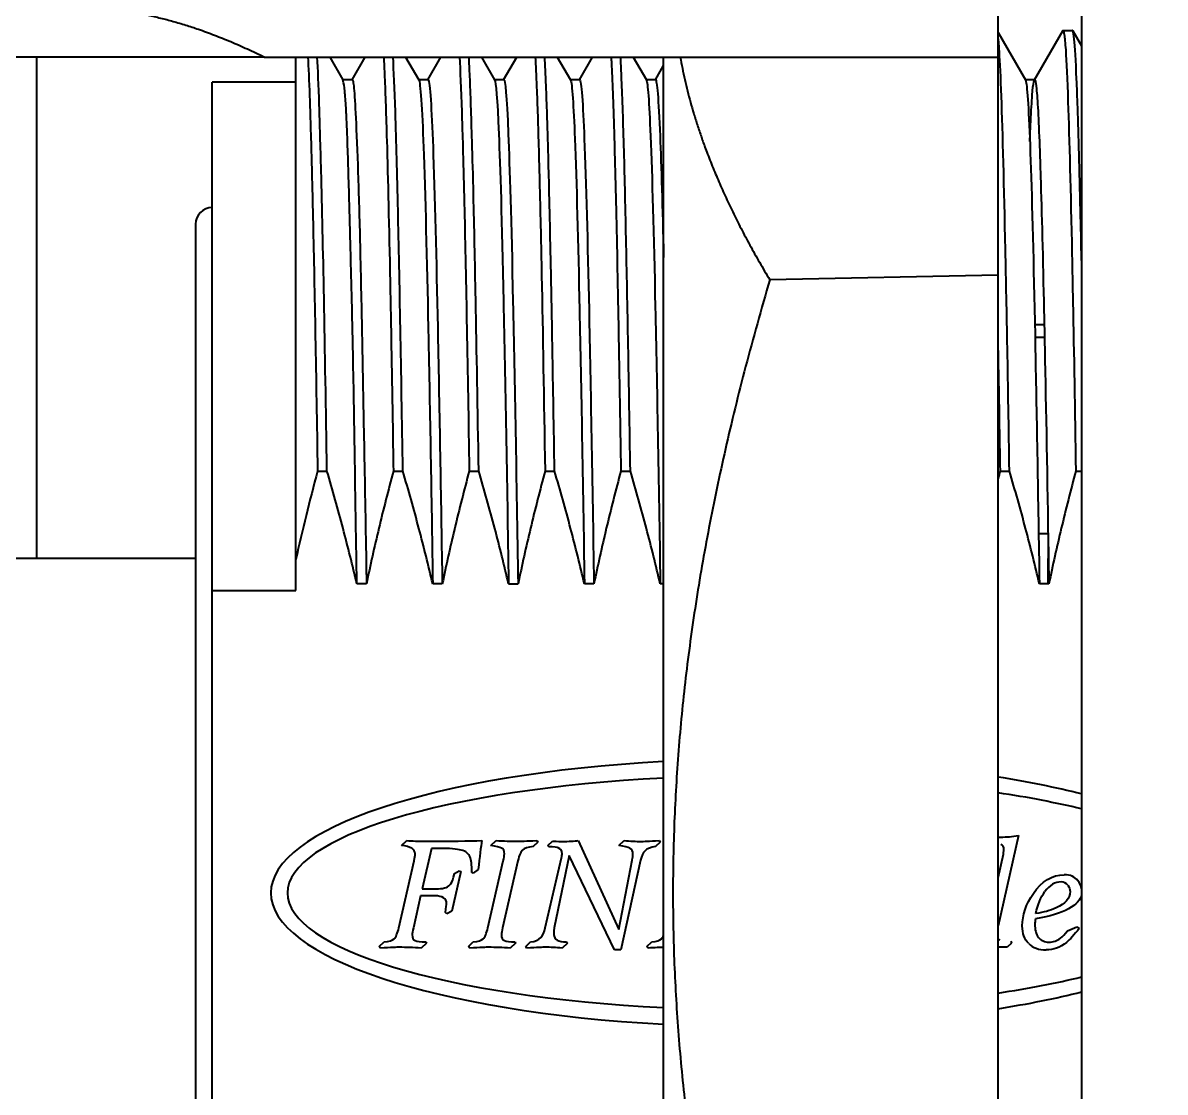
# Model space of a CAD drawing. Header units: millimetres. Extents: x 0 to 5945, y 0 to 4205.
# Drawn here: x 1589.57 to 1603.24, y 304.97 to 317.76 of the extents above; entities that cross this region are included whole.
import ezdxf

# ---------------------------------------------------------------- set-up
doc = ezdxf.new("R2010")
doc.units = ezdxf.units.MM
doc.header["$LTSCALE"] = 5
doc.layers.add('가시적인 것(ISO)', color=3, linetype='Continuous', lineweight=40)
doc.layers.add('해치(ISO)', color=7, linetype='Continuous', lineweight=18)

msp = doc.modelspace()

# ---------------------------------------------------------------- hatches: boundary and pattern name
at = {"layer": '해치(ISO)'}
h = msp.add_hatch(dxfattribs=at)
h.set_pattern_fill('ANSI31', color=256, scale=127, angle=75.0002, style=0)
h.set_pattern_definition([(120.0002, (0, 0), (-13.74813, -7.93754), [])])
h.paths.add_polyline_path([(1602.237, 257.352), (2132.237, 257.352), (2132.237, 827.352), (1602.237, 827.352), (1602.237, 766.852), (1602.237, 707.852), (1602.237, 376.852), (1602.237, 317.852)])
h.paths.add_polyline_path([(1604.237, 259.352), (1604.237, 825.352), (2130.237, 825.352), (2130.237, 259.352)], flags=0)
edge = h.paths.add_edge_path()
edge.add_ellipse((1657.237, 307.352), major_axis=(-4, 0), ratio=1, start_angle=0, end_angle=360)
h.paths.add_polyline_path([(2102.237, 287.352), (2102.237, 797.352), (1632.237, 797.352), (1632.237, 287.352)])
h.paths.add_polyline_path([(1634.237, 289.352), (1634.237, 795.352), (2100.237, 795.352), (2100.237, 289.352)], flags=0)
h = msp.add_hatch(dxfattribs=at)
h.set_pattern_fill('ANSI31', color=256, scale=127, angle=105.0002, style=0)
h.set_pattern_definition([(150.0002, (0, 0), (-7.93744, -13.74819), [])])
edge = h.paths.add_edge_path()
edge.add_line((1589.405, 317.852), (1589.405, 318.852))
edge.add_line((1589.405, 318.852), (1589.405, 320.852))
edge.add_line((1589.405, 320.852), (1589.405, 323.852))
edge.add_line((1589.405, 323.852), (1589.405, 327.202))
edge.add_line((1589.405, 327.202), (1584.432, 327.202))
edge.add_line((1584.432, 327.202), (1584.432, 318.352))
edge.add_spline(control_points=[(1584.432, 318.352), (1584.432, 318.236), (1584.463, 318.102), (1584.564, 317.882), (1584.656, 317.761), (1584.86, 317.58), (1585.012, 317.493), (1585.311, 317.384), (1585.515, 317.352), (1585.688, 317.352)], knot_values=[0, 0, 0, 0, 0.03453, 0.03453, 0.072605, 0.072605, 0.11637, 0.11637, 0.168067, 0.168067, 0.168067, 0.168067], degree=3, periodic=0)
edge.add_line((1585.688, 317.352), (1588.014, 317.352))
edge.add_spline(control_points=[(1588.014, 317.352), (1588.75, 317.715), (1589.405, 317.852)], knot_values=[0, 0, 0, 0.148129, 0.148129, 0.148129], weights=[1, 1.013669, 1], degree=2, periodic=0)
edge = h.paths.add_edge_path()
edge.add_line((1591.069, 376.852), (1591.069, 375.852))
edge.add_line((1591.069, 375.852), (1591.069, 367.502))
edge.add_line((1591.069, 367.502), (1598.237, 367.502))
edge.add_line((1598.237, 367.502), (1598.237, 327.202))
edge.add_line((1598.237, 327.202), (1591.069, 327.202))
edge.add_line((1591.069, 327.202), (1591.069, 323.852))
edge.add_line((1591.069, 323.852), (1591.069, 320.852))
edge.add_line((1591.069, 320.852), (1591.069, 318.852))
edge.add_line((1591.069, 318.852), (1591.069, 317.852))
edge.add_spline(control_points=[(1591.069, 317.852), (1591.723, 317.715), (1592.46, 317.352)], knot_values=[0, 0, 0, 0.148129, 0.148129, 0.148129], weights=[1, 1.013669, 1], degree=2, periodic=0)
edge.add_line((1592.46, 317.352), (1601.237, 317.352))
edge.add_line((1601.237, 317.352), (1601.237, 317.852))
edge.add_line((1601.237, 317.852), (1601.237, 376.852))
edge.add_line((1601.237, 376.852), (1601.237, 377.352))
edge.add_line((1601.237, 377.352), (1592.46, 377.352))
edge.add_spline(control_points=[(1592.46, 377.352), (1591.723, 376.988), (1591.069, 376.852)], knot_values=[0, 0, 0, 0.148129, 0.148129, 0.148129], weights=[1, 1.013669, 1], degree=2, periodic=0)
edge = h.paths.add_edge_path()
edge.add_line((1584.432, 376.352), (1584.432, 367.502))
edge.add_line((1584.432, 367.502), (1589.405, 367.502))
edge.add_line((1589.405, 367.502), (1589.405, 375.852))
edge.add_line((1589.405, 375.852), (1589.405, 376.852))
edge.add_spline(control_points=[(1589.405, 376.852), (1588.75, 376.988), (1588.014, 377.352)], knot_values=[0, 0, 0, 0.148129, 0.148129, 0.148129], weights=[1, 1.013669, 1], degree=2, periodic=0)
edge.add_line((1588.014, 377.352), (1585.688, 377.352))
edge.add_spline(control_points=[(1585.688, 377.352), (1585.525, 377.352), (1585.331, 377.322), (1585.045, 377.225), (1584.897, 377.147), (1584.684, 376.973), (1584.579, 376.847), (1584.466, 376.616), (1584.432, 376.474), (1584.432, 376.352)], knot_values=[-0.16808, -0.16808, -0.16808, -0.16808, -0.119168, -0.119168, -0.077346, -0.077346, -0.036593, -0.036593, 0, 0, 0, 0], degree=3, periodic=0)

# ---------------------------------------------------------------- linework, layer by layer
at = {"layer": '가시적인 것(ISO)'}
for p, q in [((1602.237, 827.352), (1602.237, 257.352)), ((1601.237, 317.352), (1601.237, 377.352)), ((1601.237, 317.647), (1601.565, 317.078)), ((1601.673, 317.081), (1602.012, 317.667)), ((1602.015, 317.67), (1602.129, 317.67)), ((1602.132, 317.667), (1602.237, 317.486)), ((1592.46, 317.352), (1588.014, 317.352)), ((1589.737, 311.352), (1589.737, 317.352)), ((1592.46, 317.352), (1601.237, 317.352)), ((1593.242, 317.352), (1593.4, 317.078)), ((1593.509, 317.081), (1593.665, 317.352)), ((1594.15, 317.352), (1594.308, 317.078)), ((1594.416, 317.081), (1594.573, 317.352)), ((1595.057, 317.352), (1595.215, 317.078)), ((1595.323, 317.081), (1595.479, 317.352)), ((1595.965, 317.352), (1596.123, 317.078)), ((1596.23, 317.081), (1596.387, 317.352)), ((1596.871, 317.352), (1597.03, 317.078)), ((1597.237, 294.881), (1597.237, 317.352)), ((1601.237, 314.742), (1601.237, 317.352)), ((1597.138, 317.081), (1597.237, 317.252)), ((1591.837, 310.97), (1591.837, 317.052)), ((1592.837, 317.052), (1591.837, 317.052)), ((1593.511, 317.081), (1593.398, 317.081)), ((1594.418, 317.081), (1594.306, 317.081)), ((1595.325, 317.081), (1595.214, 317.081)), ((1596.232, 317.081), (1596.121, 317.081)), ((1597.139, 317.081), (1597.028, 317.081)), ((1601.675, 317.081), (1601.564, 317.081)), ((1591.637, 315.352), (1591.637, 299.352)), ((1601.237, 314.742), (1598.506, 314.687)), ((1601.237, 299.961), (1601.237, 314.742)), ((1593.097, 312.399), (1593.209, 312.399)), ((1594.004, 312.399), (1594.117, 312.399)), ((1594.911, 312.399), (1595.025, 312.399)), ((1595.818, 312.399), (1595.932, 312.399)), ((1596.725, 312.399), (1596.839, 312.399)), ((1601.261, 312.399), (1601.374, 312.399)), ((1602.168, 312.399), (1602.237, 312.399)), ((1601.722, 311.652), (1601.836, 311.652)), ((1601.837, 311.6), (1601.837, 311.352)), ((1591.637, 311.352), (1569.737, 311.352)), ((1592.837, 310.97), (1592.837, 311.341)), ((1601.837, 311.048), (1601.837, 311.352)), ((1601.846, 311.048), (1601.732, 311.048)), ((1591.837, 310.97), (1592.837, 310.97)), ((1591.837, 303.734), (1591.837, 310.97)), ((1601.484, 308.039), (1601.237, 306.959)), ((1594.101, 307.919), (1594.164, 307.979)), ((1595.168, 307.919), (1595.232, 307.979)), ((1595.732, 307.96), (1595.674, 307.906)), ((1595.718, 307.979), (1595.732, 307.96)), ((1595.851, 307.919), (1595.906, 307.973)), ((1595.864, 307.904), (1595.851, 307.919)), ((1596.215, 307.979), (1596.699, 306.916)), ((1596.701, 307.919), (1596.763, 307.979)), ((1597.197, 307.96), (1597.141, 307.906)), ((1597.184, 307.979), (1597.197, 307.96)), ((1601.237, 308.02), (1601.272, 308.02)), ((1594.459, 307.884), (1594.348, 307.402)), ((1594.547, 307.884), (1594.459, 307.884)), ((1595.821, 306.936), (1596.014, 307.773)), ((1596.108, 307.8), (1595.927, 306.936)), ((1596.648, 306.67), (1596.108, 307.8)), ((1601.237, 307.533), (1601.301, 307.817)), ((1594.069, 306.936), (1594.251, 307.736)), ((1595.018, 307.631), (1594.958, 307.588)), ((1595.135, 306.936), (1595.319, 307.736)), ((1595.493, 307.736), (1595.31, 306.936)), ((1596.699, 306.916), (1596.86, 307.745)), ((1596.961, 307.745), (1596.724, 306.67)), ((1594.811, 307.607), (1594.703, 307.133)), ((1594.734, 307.583), (1594.791, 307.618)), ((1594.791, 307.618), (1594.811, 307.607)), ((1594.958, 307.588), (1594.941, 307.598)), ((1594.348, 307.402), (1594.543, 307.402)), ((1594.329, 307.317), (1594.244, 306.936)), ((1594.5, 307.317), (1594.329, 307.317)), ((1594.642, 307.101), (1594.627, 307.118)), ((1594.703, 307.133), (1594.642, 307.101)), ((1602.068, 306.897), (1602.179, 306.945)), ((1602.179, 306.945), (1602.209, 306.927)), ((1593.835, 306.711), (1593.893, 306.765)), ((1593.85, 306.692), (1593.835, 306.711)), ((1594.398, 306.751), (1594.335, 306.692)), ((1594.391, 306.765), (1594.398, 306.751)), ((1594.902, 306.711), (1594.96, 306.765)), ((1594.918, 306.692), (1594.902, 306.711)), ((1595.466, 306.751), (1595.402, 306.692)), ((1595.459, 306.765), (1595.466, 306.751)), ((1595.587, 306.711), (1595.645, 306.765)), ((1595.599, 306.692), (1595.587, 306.711)), ((1596.085, 306.751), (1596.022, 306.692)), ((1596.076, 306.765), (1596.085, 306.751)), ((1596.724, 306.67), (1596.648, 306.67)), ((1597.037, 306.711), (1597.095, 306.765)), ((1597.052, 306.692), (1597.037, 306.711)), ((1601.346, 306.702), (1601.237, 306.702)), ((1601.4, 306.751), (1601.346, 306.702)), ((1601.39, 306.776), (1601.4, 306.751))]:
    msp.add_line(p, q, dxfattribs=at)
msp.add_arc((1591.837, 315.352), 0.2, 90, 180, dxfattribs=at)
for centre, major_axis, ratio, start_param, end_param in [((1598.337, 307.352), (5.8, 0), 0.275862, 1.761607, 3.141593), ((1598.337, 307.352), (5.6, 0), 0.25, 1.768511, 3.141593), ((1598.337, 307.352), (5.8, 0), 0.275862, 0.833331, 1.047198), ((1598.337, 307.352), (5.6, 0), 0.25, 0.800388, 1.026452), ((1594.535, 308.532), (1.673, -0.346), 0.264886, 5.195927, 5.37581), ((1595.624, 307.89), (0.357, -0.002), 0.058877, 0.164397, 0.834924), ((1598.195, 307.161), (1.202, -0.668), 0.281541, 2.774317, 3.053167), ((1601.005, 307.607), (-0.283, -0.316), 0.33675, 2.781635, 3.278491), ((1592.899, 307.544), (1.967, 0.288), 0.092459, 0.211605, 0.563426), ((1592.69, 297.419), (-2.21, -10.387), 0.041368, 2.949583, 3.079339), ((1595.023, 307.557), (-0.287, -0.324), 0.35675, 2.758149, 3.230141), ((1595.221, 307.558), (-0.103, -0.285), 0.138248, 2.292143, 2.77686), ((1594.452, 306.565), (1.553, 1.307), 0.170786, 6.140492, 6.381642), ((1595.952, 307.663), (-0.065, -0.173), 0.14488, 2.311234, 2.772807), ((1594.678, 308.329), (-0.009, -0.882), 0.134896, 0.187295, 0.563931), ((1610.131, 267.163), (-8.178, 40.317), 0.068109, 6.269371, 6.345301), ((1601.383, 306.131), (0.653, 1.343), 0.248657, 6.158839, 6.40359), ((1580.742, 277.032), (21.413, 30.502), 0.068585, 6.263075, 6.331297), ((1600.974, 306.872), (1.245, 0.586), 0.383443, 6.169, 6.374302), ((1598.337, 307.352), (5.8, 0), 0.275862, 3.141593, 4.521578), ((1598.337, 307.352), (5.6, 0), 0.25, 3.141593, 4.514675), ((1591.052, 310.893), (3.63, -3.443), 0.157844, 6.118312, 6.303862), ((1592.451, 305.853), (2.176, 1.418), 0.167027, 6.174754, 6.53407), ((1601.704, 307.058), (-0.0234, -0.0868), 0.137739, 4.954207, 5.809114), ((1595.603, 307.452), (0.122, -0.66), 0.310512, 0.226282, 0.617313), ((1594.565, 307.495), (2.659, -0.671), 0.114385, 5.997726, 6.209586), ((1594.696, 327.405), (7.226, -20.629), 0.10014, 6.248123, 6.316145), ((1602.227, 307.294), (-0.281, -0.497), 0.14868, 0.336454, 0.733151), ((1594.662, 306.452), (1.07, -0.142), 0.191719, 1.906304, 2.176769), ((1595.729, 306.452), (1.07, -0.142), 0.191716, 1.906281, 2.176754), ((1596.111, 306.527), (0.657, -0.082), 0.234912, 1.736967, 2.060409), ((1605.778, 312.559), (4.142, 5.839), 0.184742, 3.111028, 3.271888), ((1598.337, 307.352), (5.6, 0), 0.25, 5.256733, 5.482798), ((1598.337, 307.352), (5.8, 0), 0.275862, 5.235988, 5.449854)]:
    msp.add_ellipse(centre, major_axis=major_axis, ratio=ratio, start_param=start_param, end_param=end_param, dxfattribs=at)
for points, weights in [([(1591.069, 317.852), (1591.723, 317.715), (1592.46, 317.352)], [1, 1.01366882581, 1]), ([(1597.435, 317.352), (1597.659, 316.102), (1598.506, 314.687)], [1.33292496035, 1.31253354342, 1.24077700271]), ([(1598.506, 314.687), (1596.351, 307.352), (1598.506, 300.016)], [1.24077700271, 1.4412632765, 1.24077700271])]:
    msp.add_rational_spline(points, weights, degree=2, dxfattribs=at)
for points, knots in [([(1601.374, 312.399), (1601.366, 312.915), (1601.358, 313.405), (1601.342, 314.287), (1601.334, 314.683), (1601.31, 315.817), (1601.295, 316.437), (1601.27, 317.108), (1601.262, 317.287), (1601.248, 317.507), (1601.242, 317.572), (1601.237, 317.614)], [0.000001, 0.000001, 0.000001, 0.000001, 0.1775596, 0.1775596, 0.3411867, 0.3411867, 0.6882875, 0.6882875, 0.8658516, 0.8658516, 0.9871352, 0.9871352, 0.9871352, 0.9871352]), ([(1602.012, 317.667), (1602.013, 317.67), (1602.015, 317.67), (1602.02, 317.669), (1602.025, 317.653), (1602.035, 317.583), (1602.041, 317.521), (1602.056, 317.294), (1602.065, 317.086), (1602.09, 316.367), (1602.106, 315.751), (1602.126, 314.809), (1602.129, 314.617), (1602.145, 313.807), (1602.157, 313.129), (1602.168, 312.399)], [4.31385, 4.31385, 4.31385, 4.31385, 4.341515, 4.341515, 4.439056, 4.439056, 4.558555, 4.558555, 4.761621, 4.761621, 5.100124, 5.100124, 5.182254, 5.182254, 5.433471, 5.433471, 5.433471, 5.433471]), ([(1602.237, 314.919), (1602.232, 315.129), (1602.228, 315.329), (1602.212, 316.004), (1602.201, 316.415), (1602.186, 316.872), (1602.182, 316.987), (1602.168, 317.312), (1602.158, 317.473), (1602.144, 317.616), (1602.139, 317.648), (1602.133, 317.667), (1602.131, 317.67), (1602.129, 317.67)], [0.3222412, 0.3222412, 0.3222412, 0.3222412, 0.4150511, 0.4150511, 0.6534208, 0.6534208, 0.7460289, 0.7460289, 0.9484847, 0.9484847, 1.052104, 1.052104, 1.0942248, 1.0942248, 1.0942248, 1.0942248]), ([(1592.837, 311.341), (1592.837, 312.047), (1592.837, 312.72), (1592.837, 313.966), (1592.837, 314.536), (1592.837, 315.899), (1592.837, 316.551), (1592.837, 317.141), (1592.837, 317.267), (1592.837, 317.351)], [0.000004, 0.000004, 0.000004, 0.000004, 0.22932, 0.22932, 0.460742, 0.460742, 0.856891, 0.856891, 1.022704, 1.022704, 1.022704, 1.022704]), ([(1592.98, 317.352), (1592.987, 317.229), (1592.994, 317.071), (1593.009, 316.665), (1593.016, 316.408), (1593.03, 315.886), (1593.036, 315.638), (1593.052, 314.959), (1593.06, 314.503), (1593.079, 313.506), (1593.088, 312.969), (1593.097, 312.399)], [1.0237573, 1.0237573, 1.0237573, 1.0237573, 1.1734305, 1.1734305, 1.3413473, 1.3413473, 1.4696628, 1.4696628, 1.6648162, 1.6648162, 1.8607312, 1.8607312, 1.8607312, 1.8607312]), ([(1593.209, 312.399), (1593.197, 313.148), (1593.186, 313.842), (1593.163, 315.041), (1593.151, 315.552), (1593.132, 316.29), (1593.124, 316.554), (1593.109, 317.016), (1593.101, 317.208), (1593.093, 317.352)], [0.000001, 0.000001, 0.000001, 0.000001, 0.2578118, 0.2578118, 0.4964857, 0.4964857, 0.6622203, 0.6622203, 0.837272, 0.837272, 0.837272, 0.837272]), ([(1593.887, 317.352), (1593.891, 317.283), (1593.895, 317.204), (1593.908, 316.911), (1593.916, 316.656), (1593.938, 315.891), (1593.951, 315.323), (1593.971, 314.327), (1593.977, 313.972), (1593.991, 313.216), (1593.997, 312.816), (1594.004, 312.399)], [4.5960879, 4.5960879, 4.5960879, 4.5960879, 4.6794026, 4.6794026, 4.8669111, 4.8669111, 5.1482765, 5.1482765, 5.2899094, 5.2899094, 5.4332392, 5.4332392, 5.4332392, 5.4332392]), ([(1594.117, 312.399), (1594.107, 313.006), (1594.098, 313.576), (1594.078, 314.626), (1594.069, 315.104), (1594.052, 315.825), (1594.046, 316.095), (1594.035, 316.465), (1594.031, 316.586), (1594.018, 316.972), (1594.009, 317.191), (1594, 317.352)], [0.000001, 0.000001, 0.000001, 0.000001, 0.2086512, 0.2086512, 0.4166256, 0.4166256, 0.5632822, 0.5632822, 0.6422274, 0.6422274, 0.8369604, 0.8369604, 0.8369604, 0.8369604]), ([(1594.794, 317.352), (1594.803, 317.191), (1594.813, 316.971), (1594.825, 316.584), (1594.829, 316.463), (1594.839, 316.095), (1594.846, 315.827), (1594.863, 315.108), (1594.872, 314.63), (1594.892, 313.578), (1594.902, 313.007), (1594.911, 312.399)], [2.1993535, 2.1993535, 2.1993535, 2.1993535, 2.394561, 2.394561, 2.4734645, 2.4734645, 2.6188598, 2.6188598, 2.8272445, 2.8272445, 3.0363189, 3.0363189, 3.0363189, 3.0363189]), ([(1595.025, 312.399), (1595.013, 313.143), (1595, 313.832), (1594.98, 314.909), (1594.971, 315.326), (1594.957, 315.933), (1594.951, 316.149), (1594.936, 316.655), (1594.928, 316.914), (1594.915, 317.206), (1594.911, 317.284), (1594.908, 317.352)], [0.000001, 0.000001, 0.000001, 0.000001, 0.2559486, 0.2559486, 0.445259, 0.445259, 0.5654299, 0.5654299, 0.7548533, 0.7548533, 0.8370383, 0.8370383, 0.8370383, 0.8370383]), ([(1595.701, 317.352), (1595.707, 317.253), (1595.712, 317.133), (1595.726, 316.784), (1595.734, 316.532), (1595.748, 316.016), (1595.754, 315.771), (1595.766, 315.265), (1595.772, 315.009), (1595.791, 314.048), (1595.804, 313.261), (1595.818, 312.399)], [4.5961894, 4.5961894, 4.5961894, 4.5961894, 4.7159522, 4.7159522, 4.8895285, 4.8895285, 5.0204662, 5.0204662, 5.1370735, 5.1370735, 5.4334512, 5.4334512, 5.4334512, 5.4334512]), ([(1595.932, 312.399), (1595.923, 312.915), (1595.915, 313.405), (1595.902, 314.15), (1595.897, 314.423), (1595.882, 315.146), (1595.873, 315.563), (1595.857, 316.201), (1595.85, 316.444), (1595.839, 316.785), (1595.835, 316.903), (1595.825, 317.143), (1595.82, 317.258), (1595.814, 317.352)], [0.000001, 0.000001, 0.000001, 0.000001, 0.1775623, 0.1775623, 0.2880686, 0.2880686, 0.4855654, 0.4855654, 0.63237, 0.63237, 0.7224337, 0.7224337, 0.8368353, 0.8368353, 0.8368353, 0.8368353]), ([(1596.609, 317.352), (1596.61, 317.33), (1596.611, 317.306), (1596.623, 317.082), (1596.633, 316.805), (1596.65, 316.232), (1596.657, 315.978), (1596.674, 315.265), (1596.684, 314.774), (1596.699, 313.951), (1596.704, 313.661), (1596.715, 313.05), (1596.72, 312.73), (1596.725, 312.399)], [4.5955767, 4.5955767, 4.5955767, 4.5955767, 4.6223241, 4.6223241, 4.8439406, 4.8439406, 4.9877627, 4.9877627, 5.2071397, 5.2071397, 5.3186089, 5.3186089, 5.4324693, 5.4324693, 5.4324693, 5.4324693]), ([(1596.839, 312.399), (1596.83, 312.927), (1596.822, 313.428), (1596.805, 314.36), (1596.796, 314.79), (1596.779, 315.598), (1596.771, 315.969), (1596.752, 316.628), (1596.742, 316.908), (1596.729, 317.211), (1596.725, 317.286), (1596.722, 317.352)], [0.000001, 0.000001, 0.000001, 0.000001, 0.1815864, 0.1815864, 0.3616743, 0.3616743, 0.5537251, 0.5537251, 0.7574263, 0.7574263, 0.8369735, 0.8369735, 0.8369735, 0.8369735]), ([(1593.567, 311.048), (1593.566, 311.139), (1593.564, 311.229), (1593.561, 311.421), (1593.559, 311.522), (1593.55, 312.066), (1593.544, 312.493), (1593.533, 313.126), (1593.53, 313.347), (1593.522, 313.731), (1593.519, 313.897), (1593.51, 314.342), (1593.503, 314.611), (1593.493, 314.988), (1593.49, 315.111), (1593.484, 315.334), (1593.482, 315.434), (1593.471, 315.84), (1593.463, 316.107), (1593.452, 316.418), (1593.449, 316.501), (1593.443, 316.638), (1593.44, 316.694), (1593.432, 316.823), (1593.427, 316.888), (1593.416, 317.001), (1593.41, 317.043), (1593.403, 317.071), (1593.402, 317.075), (1593.4, 317.078)], [0.000056, 0.000056, 0.000056, 0.000056, 0.029515, 0.029515, 0.063103, 0.063103, 0.211554, 0.211554, 0.294834, 0.294834, 0.36126, 0.36126, 0.479298, 0.479298, 0.539498, 0.539498, 0.593073, 0.593073, 0.765379, 0.765379, 0.836521, 0.836521, 0.895019, 0.895019, 0.985295, 0.985295, 1.093901, 1.093901, 1.125989, 1.125989, 1.125989, 1.125989]), ([(1593.511, 317.081), (1593.511, 317.081), (1593.511, 317.081), (1593.514, 317.081), (1593.518, 317.074), (1593.524, 317.043), (1593.528, 317.016), (1593.538, 316.903), (1593.546, 316.783), (1593.562, 316.449), (1593.571, 316.228), (1593.588, 315.712), (1593.597, 315.422), (1593.609, 314.91), (1593.613, 314.718), (1593.625, 314.166), (1593.632, 313.788), (1593.643, 313.196), (1593.647, 313.001), (1593.659, 312.357), (1593.668, 311.888), (1593.678, 311.284), (1593.68, 311.167), (1593.682, 311.048)], [4.234743, 4.234743, 4.234743, 4.234743, 4.235161, 4.235161, 4.299311, 4.299311, 4.374254, 4.374254, 4.534536, 4.534536, 4.706726, 4.706726, 4.869546, 4.869546, 4.959156, 4.959156, 5.113065, 5.113065, 5.185283, 5.185283, 5.345923, 5.345923, 5.384237, 5.384237, 5.384237, 5.384237]), ([(1594.308, 317.078), (1594.309, 317.076), (1594.31, 317.074), (1594.331, 317.014), (1594.35, 316.663), (1594.389, 315.578), (1594.407, 314.762), (1594.443, 313.002), (1594.46, 311.976), (1594.475, 311.048)], [-0.7558428, -0.7558428, -0.7558428, -0.7558428, -0.7483725, -0.7483725, -0.5501513, -0.5501513, -0.300936, -0.300936, 0, 0, 0, 0]), ([(1594.418, 317.081), (1594.42, 317.081), (1594.422, 317.078), (1594.445, 317.014), (1594.464, 316.663), (1594.502, 315.578), (1594.521, 314.762), (1594.556, 313.002), (1594.574, 311.976), (1594.588, 311.048)], [1.1052101, 1.1052101, 1.1052101, 1.1052101, 1.1258704, 1.1258704, 1.3372567, 1.3372567, 1.6030238, 1.6030238, 1.9239468, 1.9239468, 1.9239468, 1.9239468]), ([(1595.215, 317.078), (1595.23, 317.052), (1595.247, 316.868), (1595.281, 316.039), (1595.3, 315.409), (1595.331, 313.95), (1595.341, 313.425), (1595.362, 312.29), (1595.372, 311.682), (1595.382, 311.048)], [-1.321268, -1.321268, -1.321268, -1.321268, -0.839505, -0.839505, -0.410883, -0.410883, -0.205783, -0.205783, 0, 0, 0, 0]), ([(1595.325, 317.081), (1595.341, 317.081), (1595.359, 316.905), (1595.394, 316.039), (1595.413, 315.409), (1595.445, 313.95), (1595.455, 313.425), (1595.475, 312.29), (1595.485, 311.682), (1595.496, 311.048)], [3.5944305, 3.5944305, 3.5944305, 3.5944305, 3.9354567, 3.9354567, 4.2154959, 4.2154959, 4.3494976, 4.3494976, 4.4839458, 4.4839458, 4.4839458, 4.4839458]), ([(1596.123, 317.078), (1596.142, 317.045), (1596.159, 316.762), (1596.195, 315.864), (1596.213, 315.129), (1596.24, 313.863), (1596.25, 313.351), (1596.27, 312.252), (1596.28, 311.665), (1596.289, 311.048)], [-1.009189, -1.009189, -1.009189, -1.009189, -0.74641, -0.74641, -0.400113, -0.400113, -0.19997, -0.19997, 0, 0, 0, 0]), ([(1596.232, 317.081), (1596.253, 317.081), (1596.271, 316.786), (1596.308, 315.864), (1596.327, 315.129), (1596.354, 313.863), (1596.363, 313.351), (1596.383, 312.252), (1596.393, 311.665), (1596.403, 311.048)], [3.515457, 3.515457, 3.515457, 3.515457, 3.866015, 3.866015, 4.300044, 4.300044, 4.550893, 4.550893, 4.801524, 4.801524, 4.801524, 4.801524]), ([(1597.03, 317.078), (1597.047, 317.048), (1597.063, 316.822), (1597.099, 315.937), (1597.118, 315.243), (1597.147, 313.894), (1597.157, 313.379), (1597.177, 312.265), (1597.187, 311.67), (1597.197, 311.048)], [-1.130502, -1.130502, -1.130502, -1.130502, -0.788024, -0.788024, -0.404033, -0.404033, -0.201666, -0.201666, 0, 0, 0, 0]), ([(1597.139, 317.081), (1597.157, 317.081), (1597.175, 316.853), (1597.208, 316.048), (1597.222, 315.559), (1597.237, 314.955)], [6.6981843, 6.6981843, 6.6981843, 6.6981843, 7.0840365, 7.0840365, 7.3914567, 7.3914567, 7.3914567, 7.3914567]), ([(1601.565, 317.078), (1601.569, 317.071), (1601.573, 317.053), (1601.577, 317.025), (1601.595, 316.898), (1601.612, 316.553), (1601.63, 316.013), (1601.648, 315.475), (1601.665, 314.743), (1601.683, 313.867), (1601.683, 313.863), (1601.683, 313.858), (1601.683, 313.854), (1601.699, 313.028), (1601.716, 312.075), (1601.732, 311.048)], [0.7901487, 0.7901487, 0.7901487, 0.7901487, 0.8049025, 0.8049025, 0.8049025, 0.8713664, 0.8713664, 0.8713664, 0.9375, 0.9375, 0.9375, 0.9378302, 0.9378302, 0.9378302, 1, 1, 1, 1]), ([(1601.618, 316.34), (1601.622, 316.427), (1601.625, 316.506), (1601.628, 316.578), (1601.635, 316.71), (1601.641, 316.816), (1601.647, 316.897), (1601.658, 317.046), (1601.67, 317.105), (1601.681, 317.072), (1601.686, 317.058), (1601.692, 317.024), (1601.697, 316.973), (1601.709, 316.848), (1601.722, 316.615), (1601.734, 316.281), (1601.738, 316.172), (1601.742, 316.052), (1601.746, 315.922), (1601.76, 315.49), (1601.773, 314.945), (1601.787, 314.308), (1601.79, 314.165), (1601.793, 314.018), (1601.796, 313.867), (1601.811, 313.137), (1601.825, 312.307), (1601.84, 311.414), (1601.842, 311.293), (1601.844, 311.171), (1601.846, 311.048)], [0.714059, 0.714059, 0.714059, 0.714059, 0.7266964, 0.7266964, 0.7266964, 0.75, 0.75, 0.75, 0.7931598, 0.7931598, 0.7931598, 0.8125, 0.8125, 0.8125, 0.8596232, 0.8596232, 0.8596232, 0.875, 0.875, 0.875, 0.9260868, 0.9260868, 0.9260868, 0.9375, 0.9375, 0.9375, 0.9925507, 0.9925507, 0.9925507, 0.9999996, 0.9999996, 0.9999996, 0.9999996]), ([(1601.237, 313.842), (1601.238, 313.761), (1601.24, 313.68), (1601.248, 313.216), (1601.255, 312.816), (1601.261, 312.399)], [1.7883482, 1.7883482, 1.7883482, 1.7883482, 1.8195716, 1.8195716, 1.9630103, 1.9630103, 1.9630103, 1.9630103]), ([(1593.097, 312.399), (1593.049, 312.221), (1593.003, 312.043), (1592.916, 311.69), (1592.875, 311.516), (1592.837, 311.341)], [-0.1089379, -0.1089379, -0.1089379, -0.1089379, -0.0536825, -0.0536825, 0, 0, 0, 0]), ([(1593.567, 311.048), (1593.515, 311.27), (1593.46, 311.492), (1593.34, 311.942), (1593.276, 312.171), (1593.209, 312.399)], [-0.1397506, -0.1397506, -0.1397506, -0.1397506, -0.0712873, -0.0712873, -0.0000281, -0.0000281, -0.0000281, -0.0000281]), ([(1594.004, 312.399), (1593.943, 312.171), (1593.884, 311.943), (1593.777, 311.493), (1593.727, 311.271), (1593.682, 311.048)], [-0.1388966, -0.1388966, -0.1388966, -0.1388966, -0.0682014, -0.0682014, -0.0000153, -0.0000153, -0.0000153, -0.0000153]), ([(1594.475, 311.048), (1594.423, 311.27), (1594.368, 311.492), (1594.248, 311.943), (1594.184, 312.171), (1594.117, 312.399)], [-0.139748, -0.139748, -0.139748, -0.139748, -0.0712245, -0.0712245, -0.0000095, -0.0000095, -0.0000095, -0.0000095]), ([(1594.911, 312.399), (1594.85, 312.171), (1594.792, 311.943), (1594.684, 311.493), (1594.634, 311.271), (1594.589, 311.048)], [-0.1388993, -0.1388993, -0.1388993, -0.1388993, -0.0681918, -0.0681918, 0, 0, 0, 0]), ([(1595.382, 311.048), (1595.33, 311.27), (1595.275, 311.492), (1595.156, 311.943), (1595.092, 312.171), (1595.025, 312.399)], [-0.1397916, -0.1397916, -0.1397916, -0.1397916, -0.0711876, -0.0711876, -0.0000028, -0.0000028, -0.0000028, -0.0000028]), ([(1595.818, 312.399), (1595.757, 312.172), (1595.699, 311.943), (1595.591, 311.493), (1595.542, 311.271), (1595.496, 311.048)], [-0.1389335, -0.1389335, -0.1389335, -0.1389335, -0.0682556, -0.0682556, 0, 0, 0, 0]), ([(1596.289, 311.048), (1596.238, 311.271), (1596.182, 311.492), (1596.063, 311.943), (1595.999, 312.171), (1595.932, 312.399)], [-0.1398338, -0.1398338, -0.1398338, -0.1398338, -0.0711848, -0.0711848, -0.000005, -0.000005, -0.000005, -0.000005]), ([(1596.725, 312.399), (1596.664, 312.172), (1596.606, 311.943), (1596.498, 311.493), (1596.449, 311.271), (1596.403, 311.048)], [-0.1388122, -0.1388122, -0.1388122, -0.1388122, -0.0682264, -0.0682264, 0, 0, 0, 0]), ([(1597.197, 311.048), (1597.145, 311.27), (1597.089, 311.492), (1596.97, 311.943), (1596.906, 312.171), (1596.839, 312.399)], [-0.1397623, -0.1397623, -0.1397623, -0.1397623, -0.0711975, -0.0711975, -0.0000093, -0.0000093, -0.0000093, -0.0000093]), ([(1601.732, 311.048), (1601.68, 311.271), (1601.625, 311.492), (1601.506, 311.943), (1601.441, 312.171), (1601.374, 312.399)], [-0.1397239, -0.1397239, -0.1397239, -0.1397239, -0.0711962, -0.0711962, -0.0000097, -0.0000097, -0.0000097, -0.0000097]), ([(1602.168, 312.399), (1602.107, 312.172), (1602.049, 311.943), (1601.941, 311.493), (1601.891, 311.271), (1601.846, 311.048)], [-0.1388895, -0.1388895, -0.1388895, -0.1388895, -0.0682079, -0.0682079, -0.000006, -0.000006, -0.000006, -0.000006]), ([(1593.682, 311.048), (1593.663, 311.048), (1593.644, 311.048), (1593.605, 311.048), (1593.586, 311.048), (1593.567, 311.048)], [-0.0114461, -0.0114461, -0.0114461, -0.0114461, -0.00574504, -0.00574504, -0.00000011, -0.00000011, -0.00000011, -0.00000011]), ([(1594.589, 311.048), (1594.57, 311.048), (1594.551, 311.048), (1594.513, 311.048), (1594.494, 311.048), (1594.475, 311.048)], [-0.01135584, -0.01135584, -0.01135584, -0.01135584, -0.00568494, -0.00568494, -0.00001507, -0.00001507, -0.00001507, -0.00001507]), ([(1595.496, 311.047), (1595.477, 311.047), (1595.458, 311.047), (1595.42, 311.047), (1595.401, 311.047), (1595.382, 311.047)], [-0.01139236, -0.01139236, -0.01139236, -0.01139236, -0.00571662, -0.00571662, -0.00004443, -0.00004443, -0.00004443, -0.00004443]), ([(1596.403, 311.048), (1596.384, 311.048), (1596.365, 311.048), (1596.327, 311.048), (1596.308, 311.048), (1596.289, 311.048)], [-0.01134835, -0.01134835, -0.01134835, -0.01134835, -0.00567835, -0.00567835, -0.00000915, -0.00000915, -0.00000915, -0.00000915])]:
    msp.add_open_spline(points, degree=3, knots=knots, dxfattribs=at)
for points in [[(1601.677, 314.152), (1601.715, 314.152), (1601.752, 314.152), (1601.79, 314.152)], [(1601.68, 313.999), (1601.718, 313.999), (1601.755, 314), (1601.793, 314)], [(1601.261, 312.399), (1601.253, 312.368), (1601.245, 312.338), (1601.237, 312.307)], [(1597.237, 311.048), (1597.223, 311.048), (1597.21, 311.048), (1597.197, 311.048)], [(1601.272, 308.02), (1601.336, 308.02), (1601.407, 308.026), (1601.484, 308.039)], [(1594.264, 307.819), (1594.264, 307.877), (1594.211, 307.906), (1594.101, 307.919)], [(1594.164, 307.979), (1594.226, 307.972), (1594.302, 307.97), (1594.393, 307.97)], [(1594.393, 307.97), (1594.683, 307.97), (1594.907, 307.972), (1595.062, 307.979)], [(1595.062, 307.979), (1595.049, 307.902), (1595.035, 307.785), (1595.018, 307.631)], [(1595.298, 307.889), (1595.276, 307.9), (1595.235, 307.906), (1595.168, 307.919)], [(1595.493, 307.97), (1595.519, 307.97), (1595.594, 307.972), (1595.718, 307.979)], [(1595.674, 307.906), (1595.611, 307.898), (1595.57, 307.885), (1595.551, 307.868)], [(1595.906, 307.973), (1595.93, 307.97), (1595.966, 307.968), (1596.016, 307.968)], [(1596.016, 307.968), (1596.104, 307.968), (1596.17, 307.972), (1596.215, 307.979)], [(1596.834, 307.886), (1596.811, 307.899), (1596.769, 307.906), (1596.701, 307.919)], [(1596.763, 307.979), (1596.838, 307.972), (1596.905, 307.968), (1596.967, 307.968)], [(1596.967, 307.968), (1596.99, 307.968), (1597.063, 307.972), (1597.184, 307.979)], [(1594.251, 307.736), (1594.26, 307.774), (1594.264, 307.801), (1594.264, 307.819)], [(1594.922, 307.78), (1594.906, 307.822), (1594.87, 307.849), (1594.816, 307.864)], [(1595.551, 307.868), (1595.529, 307.848), (1595.51, 307.804), (1595.493, 307.736)], [(1596.87, 307.815), (1596.87, 307.85), (1596.858, 307.874), (1596.834, 307.886)], [(1596.86, 307.745), (1596.866, 307.775), (1596.87, 307.799), (1596.87, 307.815)], [(1597.015, 307.857), (1596.989, 307.833), (1596.972, 307.795), (1596.961, 307.745)], [(1601.301, 307.817), (1601.305, 307.85), (1601.307, 307.867), (1601.307, 307.869)], [(1601.66, 307.346), (1601.761, 307.495), (1601.884, 307.569), (1602.03, 307.569)], [(1601.691, 307.106), (1601.711, 307.21), (1601.746, 307.297), (1601.798, 307.368)], [(1602.099, 307.367), (1602.099, 307.287), (1602.044, 307.223), (1601.932, 307.172)], [(1602.073, 307.444), (1602.09, 307.421), (1602.099, 307.395), (1602.099, 307.367)], [(1594.627, 307.118), (1594.635, 307.178), (1594.64, 307.214), (1594.64, 307.224)], [(1601.528, 306.957), (1601.528, 307.087), (1601.572, 307.217), (1601.66, 307.346)], [(1602.237, 307.334), (1602.213, 307.202), (1602.03, 307.104), (1601.686, 307.04)], [(1601.932, 307.172), (1601.86, 307.14), (1601.78, 307.118), (1601.691, 307.106)], [(1601.605, 306.746), (1601.554, 306.797), (1601.528, 306.867), (1601.528, 306.957)], [(1601.677, 306.982), (1601.677, 306.911), (1601.692, 306.858), (1601.722, 306.819)], [(1593.893, 306.765), (1593.953, 306.772), (1593.993, 306.785), (1594.013, 306.803)], [(1594.013, 306.803), (1594.034, 306.823), (1594.053, 306.867), (1594.069, 306.936)], [(1594.244, 306.936), (1594.234, 306.891), (1594.229, 306.863), (1594.229, 306.852)], [(1594.229, 306.852), (1594.229, 306.817), (1594.24, 306.793), (1594.265, 306.781)], [(1594.96, 306.765), (1595.019, 306.772), (1595.058, 306.785), (1595.078, 306.803)], [(1595.078, 306.803), (1595.1, 306.823), (1595.118, 306.867), (1595.135, 306.936)], [(1595.31, 306.936), (1595.301, 306.898), (1595.296, 306.87), (1595.296, 306.852)], [(1595.296, 306.852), (1595.296, 306.817), (1595.308, 306.793), (1595.332, 306.781)], [(1595.645, 306.765), (1595.7, 306.771), (1595.741, 306.789), (1595.768, 306.817)], [(1595.927, 306.936), (1595.925, 306.923), (1595.924, 306.897), (1595.924, 306.856)], [(1595.924, 306.856), (1595.924, 306.795), (1595.974, 306.765), (1596.076, 306.765)], [(1597.211, 306.803), (1597.22, 306.812), (1597.229, 306.824), (1597.237, 306.841)], [(1601.722, 306.819), (1601.753, 306.781), (1601.794, 306.763), (1601.845, 306.763)], [(1602.209, 306.927), (1602.149, 306.85), (1602.099, 306.793), (1602.055, 306.759)], [(1594.074, 306.702), (1594.048, 306.702), (1593.974, 306.699), (1593.85, 306.692)], [(1594.265, 306.781), (1594.287, 306.771), (1594.329, 306.765), (1594.391, 306.765)], [(1595.142, 306.702), (1595.116, 306.702), (1595.041, 306.699), (1594.918, 306.692)], [(1595.332, 306.781), (1595.354, 306.771), (1595.396, 306.765), (1595.459, 306.765)], [(1595.819, 306.702), (1595.796, 306.702), (1595.723, 306.699), (1595.599, 306.692)], [(1597.237, 306.7), (1597.193, 306.699), (1597.131, 306.696), (1597.052, 306.692)], [(1601.237, 306.799), (1601.243, 306.795), (1601.25, 306.791), (1601.259, 306.788)], [(1602.055, 306.759), (1601.98, 306.7), (1601.899, 306.67), (1601.812, 306.67)]]:
    msp.add_open_spline(points, degree=3, dxfattribs=at)

doc.saveas('drawing.dxf')
